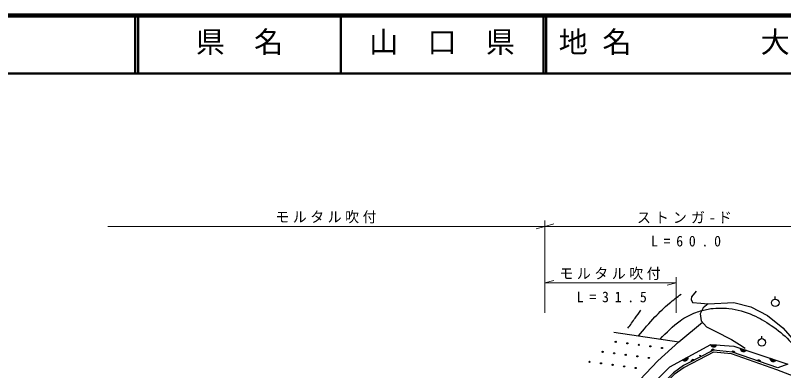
# Model space of a CAD drawing. Units: millimetres, scale not verified. Extents: x 40000 to 680000, y 20000 to 380000.
# Drawn here: x 277188 to 408966, y 319040 to 380000 of the extents above; entities that cross this region are included whole.
import ezdxf
from ezdxf.enums import TextEntityAlignment as Align

# ---------------------------------------------------------------- set-up
doc = ezdxf.new("R2010")
doc.units = ezdxf.units.MM
doc.header["$LTSCALE"] = 1000
for name, color, linetype, lineweight in [('M-BGD', 7, 'Continuous', 25), ('M-BMK-OTRS', 5, 'Continuous', 25), ('M-STR-HTXT', 7, 'Continuous', 13), ('M-STR-STR3', 7, 'Continuous', 25), ('M-TTL', 2, 'Continuous', 140), ('M-TTL-LINE', 7, 'Continuous', 50)]:
    doc.layers.add(name, color=color, linetype=linetype, lineweight=lineweight)
doc.layers.add('M-TTL-TXT', color=7, linetype='Continuous')
doc.styles.add('ＭＳ ゴシック', font='')
doc.styles.get('ＭＳ ゴシック').set_extended_font_data('MS Gothic')

# ---------------------------------------------------------------- blocks, each defined once
blk = doc.blocks.new('MARK28C15L14W1')
at = {"color": 7, "linetype": 'Continuous', "lineweight": 13}
blk.add_line((0, 0), (0.014, -0.05), dxfattribs=at)
blk = doc.blocks.new('MARK1169C15L12W1')
at = {"color": 7, "linetype": 'Continuous', "lineweight": 25}
blk.add_circle((0, 0), 0.05, dxfattribs=at)
blk = doc.blocks.new('MARK1170C15L12W1')
at = {"color": 7, "linetype": 'Continuous', "lineweight": 25}
for p, q in [((0.006, -0.046), (0.006, 0.046)), ((0.012, 0.044), (0.012, -0.044)), ((0.018, -0.042), (0.018, 0.042)), ((0.024, 0.036), (0.024, -0.036)), ((0.03, -0.03), (0.03, 0.03)), ((0.036, 0.02), (0.036, -0.02))]:
    blk.add_line(p, q, dxfattribs=at)
blk.add_lwpolyline([(0, 0.05), (0.012, 0.046), (0.022, 0.04), (0.032, 0.03), (0.038, 0.02), (0.042, 0.008), (0.042, -0.008), (0.038, -0.02), (0.032, -0.03), (0.022, -0.04), (0.012, -0.046), (0, -0.05)], close=True, dxfattribs=at)
blk = doc.blocks.new('MARK1171C15L12W1')
at = {"color": 7, "linetype": 'Continuous', "lineweight": 25}
for p, q in [((0.008, 0.046), (0.008, -0.046)), ((0.016, -0.042), (0.016, 0.042)), ((0.024, 0.036), (0.024, -0.036)), ((0.032, -0.028), (0.032, 0.028)), ((0.038, 0.016), (0.038, -0.016))]:
    blk.add_line(p, q, dxfattribs=at)
blk.add_lwpolyline([(0, 0.05), (0.012, 0.046), (0.022, 0.04), (0.032, 0.03), (0.038, 0.02), (0.042, 0.008), (0.042, -0.008), (0.038, -0.02), (0.032, -0.03), (0.022, -0.04), (0.012, -0.046), (0, -0.05)], close=True, dxfattribs=at)
blk = doc.blocks.new('MARK1119C15L7W1')
at = {"color": 7, "linetype": 'Continuous', "lineweight": 25}
blk.add_line((0, 0.024), (0, 0.05), dxfattribs=at)
blk.add_circle((0, -0.014), 0.038, dxfattribs=at)

msp = doc.modelspace()

# ---------------------------------------------------------------- linework, layer by layer
at = {"layer": 'M-BGD'}
for p, q in [((391017, 324004), (395053, 327330)), ((379830, 325615), (391017, 324004))]:
    msp.add_line(p, q, dxfattribs=at)
for points in [[(393956, 332649), (393150, 331682), (393104, 331267), (393357, 330738), (394761, 330646), (396027, 330485)], [(396027, 330485), (395137, 329822), (394654, 328809), (394838, 327613), (395759, 326577), (397209, 325794), (400017, 324390), (401375, 323515), (402365, 322917)], [(396027, 330485), (400439, 330722), (403345, 330003), (406194, 328478), (408801, 326407), (412948, 321682)], [(415715, 316139), (407814, 319190), (400039, 321896), (396960, 322205), (391903, 319596), (390174, 318386), (382192, 310476), (373980, 298932), (371583, 296398), (369005, 294703), (363414, 292664), (361338, 291813), (359480, 290719), (358285, 289697), (354359, 285300)]]:
    msp.add_lwpolyline(points, dxfattribs=at)
for points, knots in [([(384080, 325003), (385000, 326102), (385920, 327201), (386902, 328245), (387683, 329076), (388504, 329871), (389376, 330604), (390020, 331145), (390691, 331652), (391362, 332158)], [0, 0, 0, 0, 1, 1, 1, 2, 2, 2, 3, 3, 3, 3]), ([(387798, 324468), (388876, 325586), (389953, 326704), (391213, 327595), (392046, 328184), (392960, 328672), (393917, 329033), (394598, 329290), (395301, 329481), (396018, 329609), (397195, 329807), (398397, 329827), (399586, 329695), (401006, 329524), (402394, 329142), (403701, 328576), (404807, 328080), (405841, 327458), (406847, 326778), (407958, 326027), (409034, 325205), (409936, 324234), (411223, 322847), (412154, 321156), (413084, 319465)], [0, 0, 0, 0, 1, 1, 1, 2, 2, 2, 3, 3, 3, 4, 4, 4, 5, 5, 5, 6, 6, 6, 7, 7, 7, 8, 8, 8, 8]), ([(382270, 326317), (382680, 326904), (383090, 327490), (383507, 328072), (383830, 328525), (384158, 328975), (384485, 329425)], [0, 0, 0, 0, 1, 1, 1, 2, 2, 2, 2])]:
    msp.add_open_spline(points, degree=3, knots=knots, dxfattribs=at)
at = {"layer": 'M-BMK-OTRS'}
msp.add_lwpolyline([(407996, 319523), (400189, 322231), (396921, 322553), (391812, 319913), (390103, 318679), (382015, 310679), (373673, 299031), (371336, 296578), (368860, 295014)], dxfattribs=at)
at = {"layer": 'M-STR-HTXT'}
for p, q in [((368027, 344791), (368027, 335099)), ((293047, 343791), (368027, 343791)), ((368027, 343791), (416090, 343791)), ((368027, 328958), (368027, 335099)), ((390509, 335099), (390509, 328958)), ((368027, 334099), (390509, 334099))]:
    msp.add_line(p, q, dxfattribs=at)
at = {"layer": 'M-STR-STR3'}
msp.add_line((409686, 320144), (407996, 319523), dxfattribs=at)
for points in [[(379830, 325615), (391017, 324004), (387362, 320751), (380214, 313153), (372167, 299981), (369223, 303081)], [(368481, 295986), (370877, 297628), (375431, 302891), (380601, 310803), (389424, 319678), (396469, 323516), (400425, 323246), (409686, 320144)]]:
    msp.add_lwpolyline(points, dxfattribs=at)
at = {"layer": 'M-TTL'}
msp.add_line((680000, 380000), (40000, 380000), dxfattribs=at)
at = {"layer": 'M-TTL-LINE'}
for p, q in [((297750, 380000), (297750, 370000)), ((298250, 380000), (298250, 370000)), ((333000, 380000), (333000, 370000)), ((367750, 380000), (367750, 370000)), ((368250, 380000), (368250, 370000)), ((40000, 370000), (680000, 370000))]:
    msp.add_line(p, q, dxfattribs=at)

# ---------------------------------------------------------------- block references
at = {"layer": 'M-BGD', "xscale": 17000, "yscale": 17000}
for p in [(407535, 330916), (405231, 324124)]:
    msp.add_blockref('MARK1119C15L7W1', p, dxfattribs=at)
at = {"layer": 'M-STR-HTXT', "xscale": 30000, "yscale": 30000}
for p, rotation in [((368027, 343791), 90), ((368027, 343791), 270), ((368027, 334099), 90), ((390509, 334099), 270)]:
    msp.add_blockref('MARK28C15L14W1', p, dxfattribs=dict(at, rotation=rotation))
at = {"layer": 'M-STR-STR3'}
for name, p, xscale, yscale, rotation in [('MARK1169C15L12W1', (380161, 323996), 2000, 2000, 55.39023), ('MARK1169C15L12W1', (382143, 323731), 2000, 2000, 55.39023), ('MARK1169C15L12W1', (384126, 323465), 2000, 2000, 55.39023), ('MARK1169C15L12W1', (386108, 323199), 2000, 2000, 55.39023), ('MARK1169C15L12W1', (388090, 322934), 2000, 2000, 55.39023), ('MARK1170C15L12W1', (396967, 323482), 10000, 10000, 266.09951), ('MARK1169C15L12W1', (377913, 322280), 2000, 2000, 55.39023), ('MARK1169C15L12W1', (379895, 322014), 2000, 2000, 55.39023), ('MARK1169C15L12W1', (381878, 321748), 2000, 2000, 55.39023), ('MARK1169C15L12W1', (383860, 321483), 2000, 2000, 55.39023), ('MARK1169C15L12W1', (394632, 321620), 1000, 1000, 55.39023), ('MARK1171C15L12W1', (396819, 322501), 5000, 5000, 117.33412), ('MARK1171C15L12W1', (400335, 322181), 5000, 5000, 70.87115), ('MARK1170C15L12W1', (402064, 322697), 10000, 10000, 251.48165), ('MARK1169C15L12W1', (375665, 320563), 2000, 2000, 55.39023), ('MARK1169C15L12W1', (377647, 320298), 2000, 2000, 55.39023), ('MARK1169C15L12W1', (385842, 321217), 2000, 2000, 55.39023), ('MARK1170C15L12W1', (392058, 321113), 10000, 10000, 298.58399), ('MARK1171C15L12W1', (393394, 320730), 5000, 5000, 117.33412), ('MARK1171C15L12W1', (404699, 320667), 5000, 5000, 70.87115), ('MARK1170C15L12W1', (407145, 320995), 10000, 10000, 251.48165), ('MARK1169C15L12W1', (379630, 320032), 2000, 2000, 55.39023), ('MARK1169C15L12W1', (381612, 319766), 2000, 2000, 55.39023), ('MARK1169C15L12W1', (383594, 319500), 2000, 2000, 55.39023)]:
    msp.add_blockref(name, p, dxfattribs=dict(at, xscale=xscale, yscale=yscale, rotation=rotation))

# ---------------------------------------------------------------- texts
at = {"layer": 'M-STR-HTXT', "char_height": 1833, "attachment_point": 7, "style": 'ＭＳ ゴシック'}
for s, insert in [('\\T1.26;\\W0.95;モルタル吹付', (321787, 344291)), ('\\T1.3;\\W0.95;ストンガ-ド', (383809, 344291)), ('\\T1.83;\\W0.95;L=60.0', (386205, 340320)), ('\\T1.26;\\W0.95;モルタル吹付', (370518, 334599)), ('\\T1.83;\\W0.95;L=31.5', (373472, 330742))]:
    msp.add_mtext(s, dxfattribs=dict(at, insert=insert))
at = {"layer": 'M-TTL-TXT', "style": 'ＭＳ ゴシック'}
for s, p in [('県\u3000名', (308125, 372500)), ('山\u3000口\u3000県', (337875, 372500)), ('地 名', (370380, 372500)), ('大島郡周防大島町大字油宇', (405024, 372500))]:
    msp.add_text(s, height=3666, dxfattribs=at).set_placement(p, align=Align.BOTTOM_LEFT)

doc.saveas('drawing.dxf')
